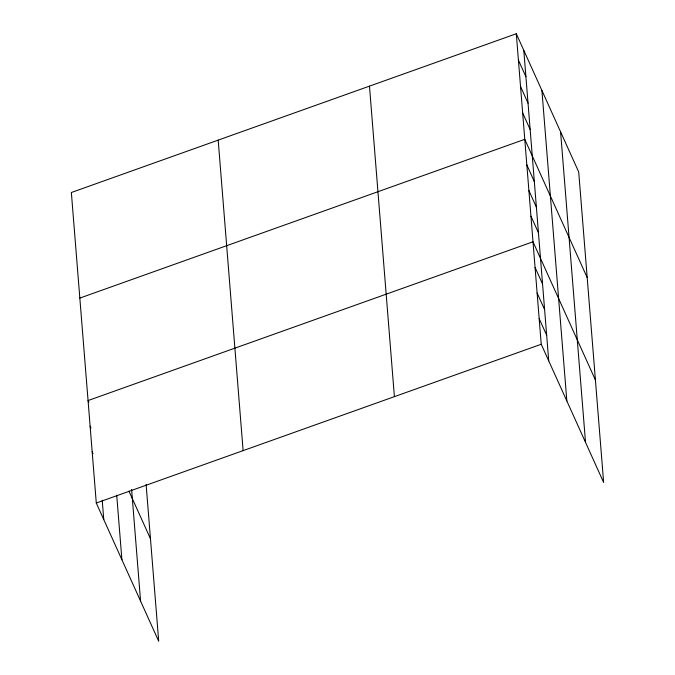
<?xml version="1.0" encoding="UTF-8"?>
<svg xmlns="http://www.w3.org/2000/svg" width="675" height="675" viewBox="0 0 675 675"><rect width="100%" height="100%" fill="white"/><g stroke="black" fill="none" stroke-linecap="round" stroke-linejoin="round"><path stroke-width="1.01" d="M516.299 33.75L541.232 344.258L603.644 482.49L578.711 171.982L516.299 33.75L71.356 192.51L96.289 503.018L158.701 641.25L146.112 484.473M79.827 298.088L524.779 139.32L587.191 277.552M96.289 503.018L541.232 344.258M518.417 60.142L525.909 76.731M520.535 86.535L528.027 103.123M522.661 112.928L530.145 129.516M526.829 164.936L534.322 181.524M528.888 190.553L536.38 207.141M530.947 216.169L538.439 232.757M595.417 380.017L533.005 241.785L88.062 400.553L88.889 402.393M535.064 267.401L542.548 283.989M537.114 293.017L544.607 309.606M539.173 318.634L546.666 335.222M128.95 491.122L150.474 538.785M90.112 426.17L90.948 428.009M92.171 451.786L93.007 453.625M560.587 131.836L585.52 442.344M541.915 90.484L566.848 400.984M523.792 50.338L548.724 360.838M369.47 86.138L394.402 396.647M218.185 140.122L243.118 450.622M131.608 489.417L140.577 601.104M116.716 495.197L121.905 559.744M102.212 500.133L103.773 519.607"/></g></svg>
